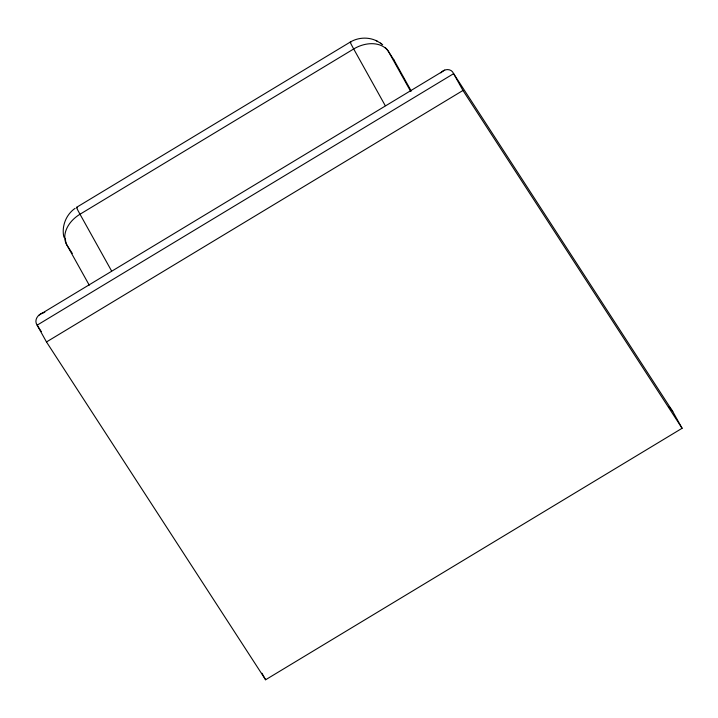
<?xml version="1.0" encoding="UTF-8"?>
<svg xmlns="http://www.w3.org/2000/svg" width="718" height="718" viewBox="0 0 718 718"><rect width="100%" height="100%" fill="white"/><g stroke="black" fill="none" stroke-linecap="round" stroke-linejoin="round"><path stroke-width="1.08" d="M393.967 60.034L393.455 60.518M440.879 72.859C444.137 68.596 451.425 68.138 453.623 73.667L462.966 90.468L682.1 428.278L265.606 679.766L46.482 341.956L37.139 325.164C33.593 320.04 38.18 313.972 43.484 312.761M75.112 208.337C66.011 214.592 61.362 226.475 63.911 237.236M76.611 207.314L350.303 42.048C358.309 37.246 368.855 36.762 377.121 41.141M39.185 315.014L444.684 70.158M46.482 341.956L462.966 90.468M43.744 312.671L44.794 312.321M380.468 43.134L382.703 44.767M375.9 40.414L381.581 43.789M668.808 406.738L672.452 410.974L682.1 428.278M672.757 411.486L453.623 73.667L37.139 325.164L41.303 331.59M71.27 251.83L67.16 245.502A27.814 19.198 -33 0 1 65.392 238.304M71.612 252.359L72.303 253.418M411.279 91.105L393.931 59.935L388.456 51.49A27.814 19.198 -33 0 0 384.965 47.424M410.534 91.159L388.456 51.49A27.814 20.113 -29.1 0 0 353.696 48.968L80.003 214.233A27.814 20.113 -29.1 0 0 67.16 245.502L89.247 285.172M385.243 105.645L353.696 48.968A27.814 0.942 58.9 0 1 350.842 42.559M111.55 270.91L80.003 214.233A27.814 0.942 58.9 0 1 77.14 207.825M261.971 673.242L265.606 679.766"/></g></svg>
